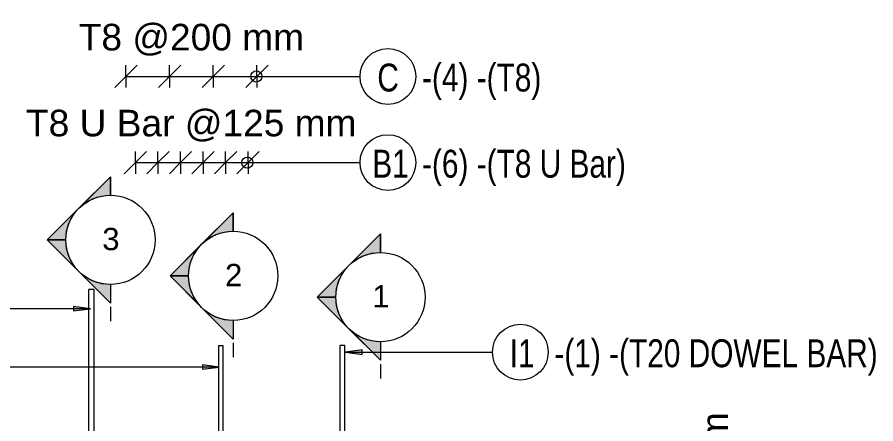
# Model space of a CAD drawing. Header units: millimetres. Extents: x -8986 to 3673, y -4076 to 6190.
# Drawn here: x -6597 to -2749, y 4369 to 6190 of the extents above; entities that cross this region are included whole.
import ezdxf

# ---------------------------------------------------------------- set-up
doc = ezdxf.new("R2010")
doc.units = ezdxf.units.MM
for name, color, linetype, lineweight in [('A-ANNO-DIMS', 211, 'Continuous', 9), ('A-ANNO-DIMS-50', 211, 'Continuous', 9), ('G-ANNO-SYMB', 111, 'Continuous', 9), ('S-RBAR', 171, 'Continuous', 18), ('S-RBAR-IDEN', 171, 'Continuous', 9)]:
    doc.layers.add(name, color=color, linetype=linetype, lineweight=lineweight)
doc.styles.add('Arial', font='arial.ttf', dxfattribs={"height": 100})
doc.styles.add('Arial_1', font='arial.ttf', dxfattribs={"height": 119.0625})
doc.styles.add('Nirmala UI Semilight', font='NirmalaS.ttf', dxfattribs={"width": 0.8, "height": 125})
doc.dimstyles.new('Arrow_Filled_-_2_5_NI_UI', dxfattribs={"dimscale": 304.8, "dimtxt": 130.920493, "dimasz": 0.328084, "dimexe": 0.164042, "dimexo": 0.0625, "dimgap": 0.164042, "dimtad": 1, "dimdec": 0, "dimzin": 0, "dimdsep": 46, "dimtxsty": 'Arial', "dimblk1": 'OBLIQUE', "dimblk2": 'OBLIQUE', "dimsah": 1, "dimcen": 0.09, "dimazin": 0, "dimtfac": 1, "dimtdec": 4, "dimtix": 1, "dimtmove": 0, "dimatfit": 3, "dimfxl": 0.164042, "dimfxlon": 1, "dimtvp": 1, "dimtolj": 1, "dimtzin": 0, "dimarcsym": 2})
doc.dimstyles.new('Arrow_Filled_-_2_5_NI_UI_1', dxfattribs={"dimscale": 304.8, "dimtxt": 130.920493, "dimasz": 0.328084, "dimexe": 0.164042, "dimexo": 0.0625, "dimgap": 0.164042, "dimtad": 1, "dimdec": 0, "dimzin": 0, "dimdsep": 46, "dimtxsty": 'Arial_1', "dimblk1": 'OBLIQUE', "dimblk2": 'OBLIQUE', "dimsah": 1, "dimcen": 0.09, "dimazin": 0, "dimtfac": 1, "dimtdec": 4, "dimtix": 1, "dimtmove": 0, "dimatfit": 3, "dimfxl": 0.164042, "dimfxlon": 1, "dimtvp": 1, "dimtolj": 1, "dimtzin": 0, "dimarcsym": 2})

# ---------------------------------------------------------------- blocks, each defined once
blk = doc.blocks.new('Detail View - M_Section Head - Filled SHOP DWG-1002450-Elevation Front 1')
at = {"layer": 'G-ANNO-SYMB'}
h = blk.add_hatch(color=256, dxfattribs=at)
edge = h.paths.add_edge_path()
edge.add_line((-4956.3, 3722.1), (-4873.5, 3722.1))
edge.add_arc((-4673.5, 3722.1), 200, 180, 225)
edge.add_line((-4814.9, 3580.7), (-4956.3, 3722.1))
h = blk.add_hatch(color=256, dxfattribs=at)
edge = h.paths.add_edge_path()
edge.add_line((-4390.6, 3722.1), (-4532.1, 3580.7))
edge.add_arc((-4673.5, 3722.1), 200, 315, 360)
edge.add_line((-4473.5, 3722.1), (-4390.6, 3722.1))
h = blk.add_hatch(color=256, dxfattribs=at)
edge = h.paths.add_edge_path()
edge.add_line((-4673.5, 3439.3), (-4814.9, 3580.7))
edge.add_arc((-4673.5, 3722.1), 200, 225, 270)
edge.add_line((-4673.5, 3522.1), (-4673.5, 3439.3))
h = blk.add_hatch(color=256, dxfattribs=at)
edge = h.paths.add_edge_path()
edge.add_line((-4673.5, 3439.3), (-4673.5, 3522.1))
edge.add_arc((-4673.5, 3722.1), 200, 270, 315)
edge.add_line((-4532.1, 3580.7), (-4673.5, 3439.3))
for p, q in [((-4673.5, 3439.3), (-4956.3, 3722.1)), ((-4873.5, 3722.1), (-4956.3, 3722.1)), ((-4956.3, 3722.1), (-4814.9, 3580.7)), ((-4873.5, 3722.1), (-4956.3, 3722.1)), ((-4673.5, 3439.3), (-4390.6, 3722.1)), ((-4532.1, 3580.7), (-4390.6, 3722.1)), ((-4473.5, 3722.1), (-4390.6, 3722.1)), ((-4390.6, 3722.1), (-4473.5, 3722.1)), ((-4814.9, 3580.7), (-4673.5, 3439.3)), ((-4673.5, 3439.3), (-4532.1, 3580.7)), ((-4673.5, 3522.1), (-4673.5, 3439.3)), ((-4673.5, 3439.3), (-4673.5, 3522.1))]:
    blk.add_line(p, q, dxfattribs=at)
for start, end in [(360, 180), (180, 360), (180, 225), (315, 0), (225, 270), (270, 315)]:
    blk.add_arc((-4673.5, 3722.1), 200, start, end, dxfattribs=at)
blk = doc.blocks.new('DIMBLOCK1-Elevation Front 1')
at = {"layer": 'A-ANNO-DIMS-50'}
for p, q in [((-6066.7, 5539), (-6016.7, 5589)), ((-6066.7, 5539), (-6066.7, 5589)), ((-5965.8, 5539), (-5915.8, 5589)), ((-5965.8, 5539), (-5965.8, 5589)), ((-6066.7, 5539), (-6116.7, 5489)), ((-6066.7, 5539), (-5965.8, 5539)), ((-6066.7, 5539), (-6066.7, 5489)), ((-5965.8, 5539), (-6015.8, 5489)), ((-5965.8, 5539), (-5965.8, 5489))]:
    blk.add_line(p, q, dxfattribs=at)
blk = doc.blocks.new('_Oblique')
at = {"color": 0, "linetype": 'ByBlock', "lineweight": -2}
blk.add_line((-0.5, -0.5), (0.5, 0.5), dxfattribs=at)
blk = doc.blocks.new('DIMBLOCK2-Elevation Front 1')
at = {"layer": 'A-ANNO-DIMS-50'}
for p, q in [((-5965.8, 5539), (-5915.8, 5589)), ((-5965.8, 5539), (-5965.8, 5589)), ((-5864.9, 5539), (-5814.9, 5589)), ((-5864.9, 5539), (-5864.9, 5589)), ((-5965.8, 5539), (-6015.8, 5489)), ((-5965.8, 5539), (-5864.9, 5539)), ((-5965.8, 5539), (-5965.8, 5489)), ((-5864.9, 5539), (-5914.9, 5489)), ((-5864.9, 5539), (-5864.9, 5489))]:
    blk.add_line(p, q, dxfattribs=at)
blk = doc.blocks.new('DIMBLOCK3-Elevation Front 1')
at = {"layer": 'A-ANNO-DIMS-50'}
for p, q in [((-5864.9, 5539), (-5814.9, 5589)), ((-5864.9, 5539), (-5864.9, 5589)), ((-5764, 5539), (-5714, 5589)), ((-5764, 5539), (-5764, 5589)), ((-5864.9, 5539), (-5914.9, 5489)), ((-5864.9, 5539), (-5764, 5539)), ((-5864.9, 5539), (-5864.9, 5489)), ((-5764, 5539), (-5814, 5489)), ((-5764, 5539), (-5764, 5489))]:
    blk.add_line(p, q, dxfattribs=at)
blk = doc.blocks.new('DIMBLOCK4-Elevation Front 1')
at = {"layer": 'A-ANNO-DIMS-50'}
for p, q in [((-5764, 5539), (-5714, 5589)), ((-5764, 5539), (-5764, 5589)), ((-5663.1, 5539), (-5613.1, 5589)), ((-5663.1, 5539), (-5663.1, 5589)), ((-5764, 5539), (-5814, 5489)), ((-5764, 5539), (-5663.1, 5539)), ((-5764, 5539), (-5764, 5489)), ((-5663.1, 5539), (-5713.1, 5489)), ((-5663.1, 5539), (-5663.1, 5489))]:
    blk.add_line(p, q, dxfattribs=at)
blk = doc.blocks.new('DIMBLOCK5-Elevation Front 1')
at = {"layer": 'A-ANNO-DIMS-50'}
for p, q in [((-5663.1, 5539), (-5613.1, 5589)), ((-5663.1, 5539), (-5663.1, 5589)), ((-5562.1, 5539), (-5512.1, 5589)), ((-5562.1, 5539), (-5562.1, 5589)), ((-5663.1, 5539), (-5713.1, 5489)), ((-5663.1, 5539), (-5562.1, 5539)), ((-5663.1, 5539), (-5663.1, 5489)), ((-5562.1, 5539), (-5612.1, 5489)), ((-5562.1, 5539), (-5562.1, 5489))]:
    blk.add_line(p, q, dxfattribs=at)
blk = doc.blocks.new('DIMBLOCK6-Elevation Front 1')
at = {"layer": 'A-ANNO-DIMS-50'}
for p, q in [((-6066.7, 5539), (-6016.7, 5589)), ((-6066.7, 5539), (-6066.7, 5589)), ((-5965.8, 5539), (-5915.8, 5589)), ((-5965.8, 5539), (-5965.8, 5589)), ((-5864.9, 5539), (-5814.9, 5589)), ((-5864.9, 5539), (-5864.9, 5589)), ((-5764, 5539), (-5714, 5589)), ((-5764, 5539), (-5764, 5589)), ((-5663.1, 5539), (-5613.1, 5589)), ((-5663.1, 5539), (-5663.1, 5589)), ((-5562.1, 5539), (-5512.1, 5589)), ((-5562.1, 5539), (-5562.1, 5589)), ((-6066.7, 5539), (-6116.7, 5489)), ((-6066.7, 5539), (-5562.1, 5539)), ((-6066.7, 5539), (-5965.8, 5539)), ((-6066.7, 5539), (-6066.7, 5489)), ((-5965.8, 5539), (-6015.8, 5489)), ((-5965.8, 5539), (-5864.9, 5539)), ((-5965.8, 5539), (-5965.8, 5489)), ((-5864.9, 5539), (-5914.9, 5489)), ((-5864.9, 5539), (-5764, 5539)), ((-5864.9, 5539), (-5864.9, 5489)), ((-5764, 5539), (-5814, 5489)), ((-5764, 5539), (-5663.1, 5539)), ((-5764, 5539), (-5764, 5489)), ((-5663.1, 5539), (-5713.1, 5489)), ((-5663.1, 5539), (-5562.1, 5539)), ((-5663.1, 5539), (-5663.1, 5489)), ((-5562.1, 5539), (-5612.1, 5489)), ((-5562.1, 5539), (-5562.1, 5489))]:
    blk.add_line(p, q, dxfattribs=at)
blk = doc.blocks.new('_None')
blk = doc.blocks.new('DIMBLOCK7-Elevation Front 1')
at = {"layer": 'A-ANNO-DIMS-50'}
for p, q in [((-6109.8, 5924.4), (-6059.8, 5974.4)), ((-6109.8, 5924.4), (-6109.8, 5974.4)), ((-5914.1, 5924.4), (-5864.1, 5974.4)), ((-5914.1, 5924.4), (-5914.1, 5974.4)), ((-6109.8, 5924.4), (-6159.8, 5874.4)), ((-6109.8, 5924.4), (-5914.1, 5924.4)), ((-6109.8, 5924.4), (-6109.8, 5874.4)), ((-5914.1, 5924.4), (-5964.1, 5874.4)), ((-5914.1, 5924.4), (-5914.1, 5874.4))]:
    blk.add_line(p, q, dxfattribs=at)
blk = doc.blocks.new('DIMBLOCK8-Elevation Front 1')
at = {"layer": 'A-ANNO-DIMS-50'}
for p, q in [((-5914.1, 5924.4), (-5864.1, 5974.4)), ((-5914.1, 5924.4), (-5914.1, 5974.4)), ((-5718.4, 5924.4), (-5668.4, 5974.4)), ((-5718.4, 5924.4), (-5718.4, 5974.4)), ((-5914.1, 5924.4), (-5964.1, 5874.4)), ((-5914.1, 5924.4), (-5718.4, 5924.4)), ((-5914.1, 5924.4), (-5914.1, 5874.4)), ((-5718.4, 5924.4), (-5768.4, 5874.4)), ((-5718.4, 5924.4), (-5718.4, 5874.4))]:
    blk.add_line(p, q, dxfattribs=at)
blk = doc.blocks.new('DIMBLOCK9-Elevation Front 1')
at = {"layer": 'A-ANNO-DIMS-50'}
for p, q in [((-5718.4, 5924.4), (-5668.4, 5974.4)), ((-5718.4, 5924.4), (-5718.4, 5974.4)), ((-5522.7, 5924.4), (-5472.7, 5974.4)), ((-5522.7, 5924.4), (-5522.7, 5974.4)), ((-5718.4, 5924.4), (-5768.4, 5874.4)), ((-5718.4, 5924.4), (-5522.7, 5924.4)), ((-5718.4, 5924.4), (-5718.4, 5874.4)), ((-5522.7, 5924.4), (-5572.7, 5874.4)), ((-5522.7, 5924.4), (-5522.7, 5874.4))]:
    blk.add_line(p, q, dxfattribs=at)
blk = doc.blocks.new('DIMBLOCK10-Elevation Front 1')
at = {"layer": 'A-ANNO-DIMS-50'}
for p, q in [((-6109.8, 5924.4), (-6059.8, 5974.4)), ((-6109.8, 5924.4), (-6109.8, 5974.4)), ((-5914.1, 5924.4), (-5864.1, 5974.4)), ((-5914.1, 5924.4), (-5914.1, 5974.4)), ((-5718.4, 5924.4), (-5668.4, 5974.4)), ((-5718.4, 5924.4), (-5718.4, 5974.4)), ((-5522.7, 5924.4), (-5472.7, 5974.4)), ((-5522.7, 5924.4), (-5522.7, 5974.4)), ((-6109.8, 5924.4), (-6159.8, 5874.4)), ((-6109.8, 5924.4), (-5522.7, 5924.4)), ((-6109.8, 5924.4), (-5914.1, 5924.4)), ((-6109.8, 5924.4), (-6109.8, 5874.4)), ((-5914.1, 5924.4), (-5964.1, 5874.4)), ((-5914.1, 5924.4), (-5718.4, 5924.4)), ((-5914.1, 5924.4), (-5914.1, 5874.4)), ((-5718.4, 5924.4), (-5768.4, 5874.4)), ((-5718.4, 5924.4), (-5522.7, 5924.4)), ((-5718.4, 5924.4), (-5718.4, 5874.4)), ((-5522.7, 5924.4), (-5572.7, 5874.4)), ((-5522.7, 5924.4), (-5522.7, 5874.4))]:
    blk.add_line(p, q, dxfattribs=at)
blk = doc.blocks.new('M_Rebar Tag_rfa MARK - DOT 1 MM-794228-Elevation Front 1')
at = {"layer": 'S-RBAR-IDEN'}
blk.add_circle((-4935.3, 5538.6), 125, dxfattribs=at)
blk = doc.blocks.new('M_Rebar Tag_rfa MARK - ARROW-794226-Elevation Front 1')
at = {"layer": 'S-RBAR-IDEN'}
blk.add_circle((-4341.9, 4689.8), 125, dxfattribs=at)

msp = doc.modelspace()

# ---------------------------------------------------------------- hatches: boundary and pattern name
at = {"layer": 'S-RBAR-IDEN'}
for points in [[(-6268.9, 4884.2), (-6343.9, 4894), (-6343.9, 4874.3)], [(-5125.5, 4689.8), (-5050.5, 4679.9), (-5050.5, 4699.7)], [(-5691.4, 4623.1), (-5766.4, 4633), (-5766.4, 4613.3)]]:
    msp.add_hatch(color=256, dxfattribs=at).paths.add_polyline_path(points)

# ---------------------------------------------------------------- linework, layer by layer
at = {"layer": 'G-ANNO-SYMB'}
for p, q in [((-6178.9, 4892.6), (-6178.9, 4828.9)), ((-5628.9, 4731.4), (-5628.9, 4667.7)), ((-4968.9, 4636.3), (-4968.9, 4572.6))]:
    msp.add_line(p, q, dxfattribs=at)
at = {"layer": 'S-RBAR'}
for p, q in [((-6251.3, 4970), (-6276.3, 4970)), ((-6276.3, 3620), (-6276.3, 4970)), ((-6251.3, 3620), (-6251.3, 4970)), ((-5695.1, 4720), (-5695.1, 3670)), ((-5695.1, 4720), (-5675.1, 4720)), ((-5675.1, 4720), (-5675.1, 3670)), ((-5128.8, 4720), (-5148.8, 4720)), ((-5148.8, 3000), (-5148.8, 4720)), ((-5128.8, 3000), (-5128.8, 4720))]:
    msp.add_line(p, q, dxfattribs=at)
at = {"layer": 'S-RBAR-IDEN'}
for p, q in [((-5525.1, 5924.5), (-5060.3, 5924.5)), ((-5565.4, 5538.6), (-5060.3, 5538.6)), ((-6268.9, 4884.2), (-6343.9, 4894)), ((-6343.9, 4894), (-6343.9, 4874.3)), ((-6268.9, 4884.2), (-7890.8, 4884.2)), ((-6343.9, 4874.3), (-6268.9, 4884.2)), ((-5050.5, 4699.7), (-5125.5, 4689.8)), ((-5050.5, 4679.9), (-5050.5, 4699.7)), ((-5125.5, 4689.8), (-5050.5, 4679.9)), ((-5125.5, 4689.8), (-4466.9, 4689.8)), ((-5691.4, 4623.1), (-7094.4, 4623.1)), ((-5691.4, 4623.1), (-5766.4, 4633)), ((-5766.4, 4633), (-5766.4, 4613.3)), ((-5766.4, 4613.3), (-5691.4, 4623.1))]:
    msp.add_line(p, q, dxfattribs=at)
for centre in [(-5525.1, 5924.5), (-5565.4, 5538.6)]:
    msp.add_circle(centre, 25, dxfattribs=at)

# ---------------------------------------------------------------- block references
at = {"layer": 'G-ANNO-SYMB', "extrusion": (0, 0, -1), "rotation": 90.00000000000038}
for p in [(9901, 9866.1), (9351, 9704.9), (8691, 9609.8)]:
    msp.add_blockref('Detail View - M_Section Head - Filled SHOP DWG-1002450-Elevation Front 1', p, dxfattribs=at)
at = {"layer": 'S-RBAR-IDEN'}
msp.add_blockref('M_Rebar Tag_rfa MARK - ARROW-794226-Elevation Front 1', (0, 0), dxfattribs=at)

# ---------------------------------------------------------------- texts
at = {"layer": 'G-ANNO-SYMB', "char_height": 100, "width": 96.202, "attachment_point": 1, "style": 'Arial'}
for s, insert in [('3', (-6215.6, 5246.4)), ('2', (-5665.6, 5085.2)), ('1', (-5005.6, 4990.1))]:
    msp.add_mtext(s, dxfattribs=dict(at, insert=insert))
at = {"layer": 'S-RBAR-IDEN', "char_height": 125, "attachment_point": 1, "style": 'Nirmala UI Semilight'}
for s, insert, width in [('C', (-4982.9, 5982.1), 105.823), ('B1', (-5005.3, 5596.2), 160.337), ('-(6) -(T8 U Bar)', (-4782.5, 5596.2), 1090.295), ('I1', (-4389.5, 4747.4), 105.823), ('-(1) -(T20 DOWEL BAR)', (-4189.1, 4747.4), 1670.717)]:
    msp.add_mtext(s, dxfattribs=dict(at, insert=insert, width=width))

# ---------------------------------------------------------------- dimensions: what is measured, and where the dimension line sits
at = {"layer": 'A-ANNO-DIMS'}
for base, p1, p2, text, dimstyle, override, picture, middle in [((-5522.7, 5924.4), (-6109.8, 5874.4), (-5522.7, 5874.4), '587', 'Arrow_Filled_-_2_5_NI_UI_1', {"dimpost": '<>', "dimblk1": 'None', "dimblk2": 'None', "dimsah": 1, "dimfxl": 587.111454}, 'DIMBLOCK10-Elevation Front 1', (-5816.2, 6035.2)), ((-5914.1, 5924.4), (-6109.8, 5874.4), (-5914.1, 5874.4), ' ', 'Arrow_Filled_-_2_5_NI_UI_1', {"dimpost": '<>', "dimfxl": 195.703818}, 'DIMBLOCK7-Elevation Front 1', (-6012, 5924.4)), ((-5718.4, 5924.4), (-5914.1, 5874.4), (-5718.4, 5874.4), ' ', 'Arrow_Filled_-_2_5_NI_UI_1', {"dimpost": '<>', "dimfxl": 195.703818}, 'DIMBLOCK8-Elevation Front 1', (-5816.2, 5924.4)), ((-5522.7, 5924.4), (-5718.4, 5874.4), (-5522.7, 5874.4), ' ', 'Arrow_Filled_-_2_5_NI_UI_1', {"dimpost": '<>', "dimfxl": 195.703818}, 'DIMBLOCK9-Elevation Front 1', (-5620.5, 5924.4)), ((-5562.1, 5539), (-6066.7, 5489), (-5562.1, 5489), '505', 'Arrow_Filled_-_2_5_NI_UI', {"dimpost": '<>', "dimblk1": 'None', "dimblk2": 'None', "dimsah": 1, "dimfxl": 504.562285}, 'DIMBLOCK6-Elevation Front 1', (-5814.4, 5640)), ((-5965.8, 5539), (-6066.7, 5489), (-5965.8, 5489), ' ', 'Arrow_Filled_-_2_5_NI_UI', {"dimpost": '<>', "dimfxl": 100.912457}, 'DIMBLOCK1-Elevation Front 1', (-6016.2, 5539)), ((-5864.9, 5539), (-5965.8, 5489), (-5864.9, 5489), ' ', 'Arrow_Filled_-_2_5_NI_UI', {"dimpost": '<>', "dimfxl": 100.912457}, 'DIMBLOCK2-Elevation Front 1', (-5915.3, 5539)), ((-5764, 5539), (-5864.9, 5489), (-5764, 5489), ' ', 'Arrow_Filled_-_2_5_NI_UI', {"dimpost": '<>', "dimfxl": 100.912457}, 'DIMBLOCK3-Elevation Front 1', (-5814.4, 5539)), ((-5663.1, 5539), (-5764, 5489), (-5663.1, 5489), ' ', 'Arrow_Filled_-_2_5_NI_UI', {"dimpost": '<>', "dimfxl": 100.912457}, 'DIMBLOCK4-Elevation Front 1', (-5713.5, 5539)), ((-5562.1, 5539), (-5663.1, 5489), (-5562.1, 5489), ' ', 'Arrow_Filled_-_2_5_NI_UI', {"dimpost": '<>', "dimfxl": 100.912457}, 'DIMBLOCK5-Elevation Front 1', (-5612.6, 5539))]:
    dim = msp.add_linear_dim(base=base, p1=p1, p2=p2, text=text, dimstyle=dimstyle, override=override, dxfattribs=at)
    dim.commit()
    dim.dimension.update_dxf_attribs({"geometry": picture, "text_midpoint": middle})

# ---------------------------------------------------------------- next in the draw order: texts
at = {"layer": 'S-RBAR-IDEN', "attachment_point": 1, "style": 'Arial_1', "bg_fill": 3, "box_fill_scale": 1.25, "bg_fill_color": 256, "bg_fill_true_color": 13158600, "bg_fill_transparency": 0}
for s, insert, char_height, width in [('T8 @200 mm', (-6320.9, 6160), 119.06, 1238.607), ('T8 U Bar @125 mm', (-6557.3, 5775.2), 119.062, 1815.822)]:
    msp.add_mtext(s, dxfattribs=dict(at, insert=insert, char_height=char_height, width=width))
at = {"layer": 'S-RBAR-IDEN', "insert": (-3530.2, 2311.1), "char_height": 119.062, "width": 2577.425, "attachment_point": 1, "rotation": 90, "style": 'Arial_1', "bg_fill": 3, "box_fill_scale": 1.25, "bg_fill_color": 256, "bg_fill_true_color": 13158600, "bg_fill_transparency": 0}
msp.add_mtext('T8 Horizontal Bar @150 mm', dxfattribs=at)

# ---------------------------------------------------------------- next in the draw order: block references
at = {"layer": 'S-RBAR-IDEN'}
for p in [(0, 385.9), (0, 0)]:
    msp.add_blockref('M_Rebar Tag_rfa MARK - DOT 1 MM-794228-Elevation Front 1', p, dxfattribs=at)

# ---------------------------------------------------------------- next in the draw order: texts
at = {"layer": 'S-RBAR-IDEN', "insert": (-4782.6, 5982.1), "char_height": 125, "width": 644.557, "attachment_point": 1, "style": 'Nirmala UI Semilight'}
msp.add_mtext('-(4) -(T8)', dxfattribs=at)

doc.saveas('drawing.dxf')
